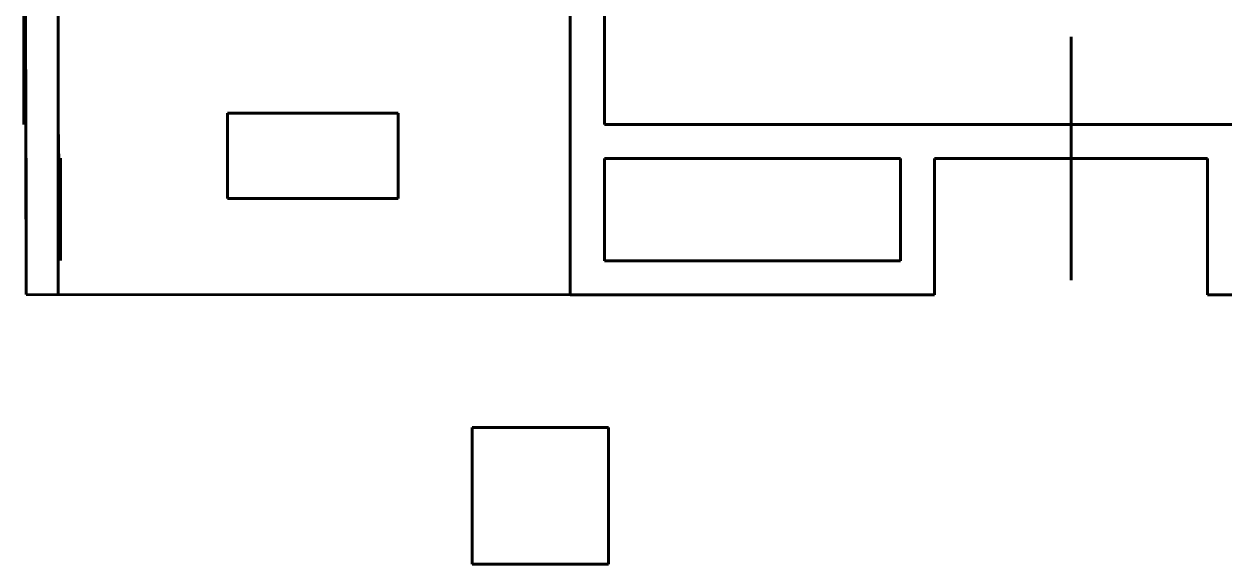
# Model space of a CAD drawing. Extents: x 0 to 297, y 0 to 292.
# Drawn here: x 97.09 to 114.66, y 89.84 to 97.76 of the extents above; entities that cross this region are included whole.
import ezdxf

# ---------------------------------------------------------------- set-up
doc = ezdxf.new("R2010")
doc.units = 0
doc.header["$MEASUREMENT"] = 0
doc.linetypes.add('K5LT_BASIC', pattern=[0])
doc.layers.add('Системный слой', color=7, linetype='Continuous')

# ---------------------------------------------------------------- blocks, each defined once
blk = doc.blocks.new('*U')
at = {"layer": 'Системный слой', "linetype": 'K5LT_BASIC', "lineweight": 60}
for p, q in [((102.566, 96.451), (100.066, 96.451)), ((100.066, 96.451), (100.066, 95.201)), ((102.566, 95.201), (102.566, 96.451)), ((100.066, 95.201), (102.566, 95.201)), ((105.65, 91.841), (103.65, 91.841)), ((103.65, 91.841), (103.65, 89.841)), ((105.65, 89.841), (105.65, 91.841)), ((103.65, 89.841), (105.65, 89.841))]:
    blk.add_line(p, q, dxfattribs=at)

msp = doc.modelspace()

# ---------------------------------------------------------------- linework, layer by layer
at = {"layer": 'Системный слой', "linetype": 'K5LT_BASIC', "lineweight": 60}
for p, q in [((97.121, 93.79), (97.087, 107.786)), ((97.588, 107.786), (97.588, 96.286)), ((97.588, 107.786), (97.588, 93.786)), ((105.087, 107.786), (105.087, 96.286)), ((105.588, 107.786), (105.588, 96.286)), ((97.087, 102.345), (97.087, 96.286)), ((105.087, 101.845), (105.087, 96.286)), ((112.424, 97.571), (112.424, 94)), ((97.588, 96.286), (97.621, 94.29)), ((105.087, 96.286), (105.087, 93.786)), ((121.087, 96.286), (105.588, 96.286)), ((97.121, 95.79), (97.121, 93.79)), ((97.621, 94.29), (97.621, 95.79)), ((109.924, 95.786), (105.588, 95.786)), ((105.588, 94.286), (105.588, 95.786)), ((109.924, 94.286), (109.924, 95.786)), ((114.424, 95.786), (110.424, 95.786)), ((110.424, 93.786), (110.424, 95.786)), ((114.424, 95.786), (114.424, 93.786)), ((109.924, 94.286), (105.588, 94.286)), ((105.087, 93.786), (97.121, 93.79)), ((105.424, 93.786), (105.087, 93.786)), ((110.424, 93.786), (105.424, 93.786)), ((123.918, 93.786), (114.424, 93.786))]:
    msp.add_line(p, q, dxfattribs=at)

# ---------------------------------------------------------------- block references
at = {"layer": 'Системный слой'}
msp.add_blockref('*U', (0, 0), dxfattribs=at)
msp.add_blockref('*U', (0, 0), dxfattribs=at)
msp.add_blockref('*U', (0, 0), dxfattribs=at)
msp.add_blockref('*U', (0, 0), dxfattribs=at)
msp.add_blockref('*U', (0, 0), dxfattribs=at)
msp.add_blockref('*U', (0, 0), dxfattribs=at)
msp.add_blockref('*U', (0, 0), dxfattribs=at)
msp.add_blockref('*U', (0, 0), dxfattribs=at)
msp.add_blockref('*U', (0, 0), dxfattribs=at)
msp.add_blockref('*U', (0, 0), dxfattribs=at)
msp.add_blockref('*U', (0, 0), dxfattribs=at)
msp.add_blockref('*U', (0, 0), dxfattribs=at)
msp.add_blockref('*U', (0, 0), dxfattribs=at)
msp.add_blockref('*U', (0, 0), dxfattribs=at)
msp.add_blockref('*U', (0, 0), dxfattribs=at)
msp.add_blockref('*U', (0, 0), dxfattribs=at)
msp.add_blockref('*U', (0, 0), dxfattribs=at)
msp.add_blockref('*U', (0, 0), dxfattribs=at)
msp.add_blockref('*U', (0, 0), dxfattribs=at)
msp.add_blockref('*U', (0, 0), dxfattribs=at)
msp.add_blockref('*U', (0, 0), dxfattribs=at)
msp.add_blockref('*U', (0, 0), dxfattribs=at)
msp.add_blockref('*U', (0, 0), dxfattribs=at)
msp.add_blockref('*U', (0, 0), dxfattribs=at)
msp.add_blockref('*U', (0, 0), dxfattribs=at)
msp.add_blockref('*U', (0, 0), dxfattribs=at)
msp.add_blockref('*U', (0, 0), dxfattribs=at)
msp.add_blockref('*U', (0, 0), dxfattribs=at)
msp.add_blockref('*U', (0, 0), dxfattribs=at)
msp.add_blockref('*U', (0, 0), dxfattribs=at)
msp.add_blockref('*U', (0, 0), dxfattribs=at)
msp.add_blockref('*U', (0, 0), dxfattribs=at)
msp.add_blockref('*U', (0, 0), dxfattribs=at)
msp.add_blockref('*U', (0, 0), dxfattribs=at)
msp.add_blockref('*U', (0, 0), dxfattribs=at)
msp.add_blockref('*U', (0, 0), dxfattribs=at)
msp.add_blockref('*U', (0, 0), dxfattribs=at)
msp.add_blockref('*U', (0, 0), dxfattribs=at)
msp.add_blockref('*U', (0, 0), dxfattribs=at)
msp.add_blockref('*U', (0, 0), dxfattribs=at)
msp.add_blockref('*U', (0, 0), dxfattribs=at)
msp.add_blockref('*U', (0, 0), dxfattribs=at)
msp.add_blockref('*U', (0, 0), dxfattribs=at)
msp.add_blockref('*U', (0, 0), dxfattribs=at)
msp.add_blockref('*U', (0, 0), dxfattribs=at)
msp.add_blockref('*U', (0, 0), dxfattribs=at)
msp.add_blockref('*U', (0, 0), dxfattribs=at)
msp.add_blockref('*U', (0, 0), dxfattribs=at)
msp.add_blockref('*U', (0, 0), dxfattribs=at)
msp.add_blockref('*U', (0, 0), dxfattribs=at)
msp.add_blockref('*U', (0, 0), dxfattribs=at)
msp.add_blockref('*U', (0, 0), dxfattribs=at)
msp.add_blockref('*U', (0, 0), dxfattribs=at)
msp.add_blockref('*U', (0, 0), dxfattribs=at)
msp.add_blockref('*U', (0, 0), dxfattribs=at)
msp.add_blockref('*U', (0, 0), dxfattribs=at)
msp.add_blockref('*U', (0, 0), dxfattribs=at)
msp.add_blockref('*U', (0, 0), dxfattribs=at)
msp.add_blockref('*U', (0, 0), dxfattribs=at)
msp.add_blockref('*U', (0, 0), dxfattribs=at)
msp.add_blockref('*U', (0, 0), dxfattribs=at)
msp.add_blockref('*U', (0, 0), dxfattribs=at)
msp.add_blockref('*U', (0, 0), dxfattribs=at)
msp.add_blockref('*U', (0, 0), dxfattribs=at)
msp.add_blockref('*U', (0, 0), dxfattribs=at)
msp.add_blockref('*U', (0, 0), dxfattribs=at)
msp.add_blockref('*U', (0, 0), dxfattribs=at)
msp.add_blockref('*U', (0, 0), dxfattribs=at)
msp.add_blockref('*U', (0, 0), dxfattribs=at)
msp.add_blockref('*U', (0, 0), dxfattribs=at)
msp.add_blockref('*U', (0, 0), dxfattribs=at)
msp.add_blockref('*U', (0, 0), dxfattribs=at)
msp.add_blockref('*U', (0, 0), dxfattribs=at)
msp.add_blockref('*U', (0, 0), dxfattribs=at)
msp.add_blockref('*U', (0, 0), dxfattribs=at)
msp.add_blockref('*U', (0, 0), dxfattribs=at)
msp.add_blockref('*U', (0, 0), dxfattribs=at)
msp.add_blockref('*U', (0, 0), dxfattribs=at)
msp.add_blockref('*U', (0, 0), dxfattribs=at)
msp.add_blockref('*U', (0, 0), dxfattribs=at)
msp.add_blockref('*U', (0, 0), dxfattribs=at)
msp.add_blockref('*U', (0, 0), dxfattribs=at)
msp.add_blockref('*U', (0, 0), dxfattribs=at)
msp.add_blockref('*U', (0, 0), dxfattribs=at)
msp.add_blockref('*U', (0, 0), dxfattribs=at)
msp.add_blockref('*U', (0, 0), dxfattribs=at)
msp.add_blockref('*U', (0, 0), dxfattribs=at)
msp.add_blockref('*U', (0, 0), dxfattribs=at)
msp.add_blockref('*U', (0, 0), dxfattribs=at)
msp.add_blockref('*U', (0, 0), dxfattribs=at)
msp.add_blockref('*U', (0, 0), dxfattribs=at)
msp.add_blockref('*U', (0, 0), dxfattribs=at)
msp.add_blockref('*U', (0, 0), dxfattribs=at)
msp.add_blockref('*U', (0, 0), dxfattribs=at)
msp.add_blockref('*U', (0, 0), dxfattribs=at)
msp.add_blockref('*U', (0, 0), dxfattribs=at)
msp.add_blockref('*U', (0, 0), dxfattribs=at)
msp.add_blockref('*U', (0, 0), dxfattribs=at)
msp.add_blockref('*U', (0, 0), dxfattribs=at)
msp.add_blockref('*U', (0, 0), dxfattribs=at)
msp.add_blockref('*U', (0, 0), dxfattribs=at)
msp.add_blockref('*U', (0, 0), dxfattribs=at)
msp.add_blockref('*U', (0, 0), dxfattribs=at)
msp.add_blockref('*U', (0, 0), dxfattribs=at)
msp.add_blockref('*U', (0, 0), dxfattribs=at)
msp.add_blockref('*U', (0, 0), dxfattribs=at)
msp.add_blockref('*U', (0, 0), dxfattribs=at)
msp.add_blockref('*U', (0, 0), dxfattribs=at)
msp.add_blockref('*U', (0, 0), dxfattribs=at)
msp.add_blockref('*U', (0, 0), dxfattribs=at)
msp.add_blockref('*U', (0, 0), dxfattribs=at)
msp.add_blockref('*U', (0, 0), dxfattribs=at)
msp.add_blockref('*U', (0, 0), dxfattribs=at)
msp.add_blockref('*U', (0, 0), dxfattribs=at)
msp.add_blockref('*U', (0, 0), dxfattribs=at)
msp.add_blockref('*U', (0, 0), dxfattribs=at)
msp.add_blockref('*U', (0, 0), dxfattribs=at)
msp.add_blockref('*U', (0, 0), dxfattribs=at)
msp.add_blockref('*U', (0, 0), dxfattribs=at)
msp.add_blockref('*U', (0, 0), dxfattribs=at)
msp.add_blockref('*U', (0, 0), dxfattribs=at)
msp.add_blockref('*U', (0, 0), dxfattribs=at)
msp.add_blockref('*U', (0, 0), dxfattribs=at)
msp.add_blockref('*U', (0, 0), dxfattribs=at)
msp.add_blockref('*U', (0, 0), dxfattribs=at)
msp.add_blockref('*U', (0, 0), dxfattribs=at)
msp.add_blockref('*U', (0, 0), dxfattribs=at)
msp.add_blockref('*U', (0, 0), dxfattribs=at)
msp.add_blockref('*U', (0, 0), dxfattribs=at)
msp.add_blockref('*U', (0, 0), dxfattribs=at)
msp.add_blockref('*U', (0, 0), dxfattribs=at)
msp.add_blockref('*U', (0, 0), dxfattribs=at)
msp.add_blockref('*U', (0, 0), dxfattribs=at)
msp.add_blockref('*U', (0, 0), dxfattribs=at)
msp.add_blockref('*U', (0, 0), dxfattribs=at)
msp.add_blockref('*U', (0, 0), dxfattribs=at)
msp.add_blockref('*U', (0, 0), dxfattribs=at)
msp.add_blockref('*U', (0, 0), dxfattribs=at)
msp.add_blockref('*U', (0, 0), dxfattribs=at)
msp.add_blockref('*U', (0, 0), dxfattribs=at)
msp.add_blockref('*U', (0, 0), dxfattribs=at)
msp.add_blockref('*U', (0, 0), dxfattribs=at)
msp.add_blockref('*U', (0, 0), dxfattribs=at)
msp.add_blockref('*U', (0, 0), dxfattribs=at)
msp.add_blockref('*U', (0, 0), dxfattribs=at)
msp.add_blockref('*U', (0, 0), dxfattribs=at)
msp.add_blockref('*U', (0, 0), dxfattribs=at)
msp.add_blockref('*U', (0, 0), dxfattribs=at)
msp.add_blockref('*U', (0, 0), dxfattribs=at)
msp.add_blockref('*U', (0, 0), dxfattribs=at)
msp.add_blockref('*U', (0, 0), dxfattribs=at)
msp.add_blockref('*U', (0, 0), dxfattribs=at)
msp.add_blockref('*U', (0, 0), dxfattribs=at)
msp.add_blockref('*U', (0, 0), dxfattribs=at)
msp.add_blockref('*U', (0, 0), dxfattribs=at)
msp.add_blockref('*U', (0, 0), dxfattribs=at)
msp.add_blockref('*U', (0, 0), dxfattribs=at)
msp.add_blockref('*U', (0, 0), dxfattribs=at)
msp.add_blockref('*U', (0, 0), dxfattribs=at)
msp.add_blockref('*U', (0, 0), dxfattribs=at)
msp.add_blockref('*U', (0, 0), dxfattribs=at)
msp.add_blockref('*U', (0, 0), dxfattribs=at)
msp.add_blockref('*U', (0, 0), dxfattribs=at)
msp.add_blockref('*U', (0, 0), dxfattribs=at)
msp.add_blockref('*U', (0, 0), dxfattribs=at)
msp.add_blockref('*U', (0, 0), dxfattribs=at)
msp.add_blockref('*U', (0, 0), dxfattribs=at)
msp.add_blockref('*U', (0, 0), dxfattribs=at)
msp.add_blockref('*U', (0, 0), dxfattribs=at)
msp.add_blockref('*U', (0, 0), dxfattribs=at)
msp.add_blockref('*U', (0, 0), dxfattribs=at)
msp.add_blockref('*U', (0, 0), dxfattribs=at)
msp.add_blockref('*U', (0, 0), dxfattribs=at)
msp.add_blockref('*U', (0, 0), dxfattribs=at)
msp.add_blockref('*U', (0, 0), dxfattribs=at)
msp.add_blockref('*U', (0, 0), dxfattribs=at)
msp.add_blockref('*U', (0, 0), dxfattribs=at)
msp.add_blockref('*U', (0, 0), dxfattribs=at)
msp.add_blockref('*U', (0, 0), dxfattribs=at)
msp.add_blockref('*U', (0, 0), dxfattribs=at)
msp.add_blockref('*U', (0, 0), dxfattribs=at)
msp.add_blockref('*U', (0, 0), dxfattribs=at)
msp.add_blockref('*U', (0, 0), dxfattribs=at)
msp.add_blockref('*U', (0, 0), dxfattribs=at)
msp.add_blockref('*U', (0, 0), dxfattribs=at)
msp.add_blockref('*U', (0, 0), dxfattribs=at)
msp.add_blockref('*U', (0, 0), dxfattribs=at)
msp.add_blockref('*U', (0, 0), dxfattribs=at)
msp.add_blockref('*U', (0, 0), dxfattribs=at)
msp.add_blockref('*U', (0, 0), dxfattribs=at)
msp.add_blockref('*U', (0, 0), dxfattribs=at)
msp.add_blockref('*U', (0, 0), dxfattribs=at)
msp.add_blockref('*U', (0, 0), dxfattribs=at)
msp.add_blockref('*U', (0, 0), dxfattribs=at)
msp.add_blockref('*U', (0, 0), dxfattribs=at)
msp.add_blockref('*U', (0, 0), dxfattribs=at)
msp.add_blockref('*U', (0, 0), dxfattribs=at)
msp.add_blockref('*U', (0, 0), dxfattribs=at)
msp.add_blockref('*U', (0, 0), dxfattribs=at)
msp.add_blockref('*U', (0, 0), dxfattribs=at)
msp.add_blockref('*U', (0, 0), dxfattribs=at)
msp.add_blockref('*U', (0, 0), dxfattribs=at)
msp.add_blockref('*U', (0, 0), dxfattribs=at)
msp.add_blockref('*U', (0, 0), dxfattribs=at)
msp.add_blockref('*U', (0, 0), dxfattribs=at)
msp.add_blockref('*U', (0, 0), dxfattribs=at)
msp.add_blockref('*U', (0, 0), dxfattribs=at)
msp.add_blockref('*U', (0, 0), dxfattribs=at)
msp.add_blockref('*U', (0, 0), dxfattribs=at)
msp.add_blockref('*U', (0, 0), dxfattribs=at)
msp.add_blockref('*U', (0, 0), dxfattribs=at)
msp.add_blockref('*U', (0, 0), dxfattribs=at)
msp.add_blockref('*U', (0, 0), dxfattribs=at)
msp.add_blockref('*U', (0, 0), dxfattribs=at)
msp.add_blockref('*U', (0, 0), dxfattribs=at)
msp.add_blockref('*U', (0, 0), dxfattribs=at)
msp.add_blockref('*U', (0, 0), dxfattribs=at)
msp.add_blockref('*U', (0, 0), dxfattribs=at)
msp.add_blockref('*U', (0, 0), dxfattribs=at)
msp.add_blockref('*U', (0, 0), dxfattribs=at)
msp.add_blockref('*U', (0, 0), dxfattribs=at)
msp.add_blockref('*U', (0, 0), dxfattribs=at)
msp.add_blockref('*U', (0, 0), dxfattribs=at)
msp.add_blockref('*U', (0, 0), dxfattribs=at)
msp.add_blockref('*U', (0, 0), dxfattribs=at)
msp.add_blockref('*U', (0, 0), dxfattribs=at)
msp.add_blockref('*U', (0, 0), dxfattribs=at)
msp.add_blockref('*U', (0, 0), dxfattribs=at)
msp.add_blockref('*U', (0, 0), dxfattribs=at)
msp.add_blockref('*U', (0, 0), dxfattribs=at)
msp.add_blockref('*U', (0, 0), dxfattribs=at)
msp.add_blockref('*U', (0, 0), dxfattribs=at)
msp.add_blockref('*U', (0, 0), dxfattribs=at)
msp.add_blockref('*U', (0, 0), dxfattribs=at)
msp.add_blockref('*U', (0, 0), dxfattribs=at)
msp.add_blockref('*U', (0, 0), dxfattribs=at)
msp.add_blockref('*U', (0, 0), dxfattribs=at)
msp.add_blockref('*U', (0, 0), dxfattribs=at)
msp.add_blockref('*U', (0, 0), dxfattribs=at)
msp.add_blockref('*U', (0, 0), dxfattribs=at)
msp.add_blockref('*U', (0, 0), dxfattribs=at)
msp.add_blockref('*U', (0, 0), dxfattribs=at)
msp.add_blockref('*U', (0, 0), dxfattribs=at)
msp.add_blockref('*U', (0, 0), dxfattribs=at)
msp.add_blockref('*U', (0, 0), dxfattribs=at)
msp.add_blockref('*U', (0, 0), dxfattribs=at)
msp.add_blockref('*U', (0, 0), dxfattribs=at)
msp.add_blockref('*U', (0, 0), dxfattribs=at)
msp.add_blockref('*U', (0, 0), dxfattribs=at)
msp.add_blockref('*U', (0, 0), dxfattribs=at)
msp.add_blockref('*U', (0, 0), dxfattribs=at)
msp.add_blockref('*U', (0, 0), dxfattribs=at)
msp.add_blockref('*U', (0, 0), dxfattribs=at)
msp.add_blockref('*U', (0, 0), dxfattribs=at)
msp.add_blockref('*U', (0, 0), dxfattribs=at)
msp.add_blockref('*U', (0, 0), dxfattribs=at)
msp.add_blockref('*U', (0, 0), dxfattribs=at)
msp.add_blockref('*U', (0, 0), dxfattribs=at)
msp.add_blockref('*U', (0, 0), dxfattribs=at)
msp.add_blockref('*U', (0, 0), dxfattribs=at)
msp.add_blockref('*U', (0, 0), dxfattribs=at)
msp.add_blockref('*U', (0, 0), dxfattribs=at)
msp.add_blockref('*U', (0, 0), dxfattribs=at)
msp.add_blockref('*U', (0, 0), dxfattribs=at)
msp.add_blockref('*U', (0, 0), dxfattribs=at)
msp.add_blockref('*U', (0, 0), dxfattribs=at)
msp.add_blockref('*U', (0, 0), dxfattribs=at)
msp.add_blockref('*U', (0, 0), dxfattribs=at)
msp.add_blockref('*U', (0, 0), dxfattribs=at)
msp.add_blockref('*U', (0, 0), dxfattribs=at)
msp.add_blockref('*U', (0, 0), dxfattribs=at)
msp.add_blockref('*U', (0, 0), dxfattribs=at)
msp.add_blockref('*U', (0, 0), dxfattribs=at)
msp.add_blockref('*U', (0, 0), dxfattribs=at)
msp.add_blockref('*U', (0, 0), dxfattribs=at)
msp.add_blockref('*U', (0, 0), dxfattribs=at)
msp.add_blockref('*U', (0, 0), dxfattribs=at)
msp.add_blockref('*U', (0, 0), dxfattribs=at)
msp.add_blockref('*U', (0, 0), dxfattribs=at)
msp.add_blockref('*U', (0, 0), dxfattribs=at)
msp.add_blockref('*U', (0, 0), dxfattribs=at)
msp.add_blockref('*U', (0, 0), dxfattribs=at)
msp.add_blockref('*U', (0, 0), dxfattribs=at)
msp.add_blockref('*U', (0, 0), dxfattribs=at)
msp.add_blockref('*U', (0, 0), dxfattribs=at)
msp.add_blockref('*U', (0, 0), dxfattribs=at)
msp.add_blockref('*U', (0, 0), dxfattribs=at)
msp.add_blockref('*U', (0, 0), dxfattribs=at)
msp.add_blockref('*U', (0, 0), dxfattribs=at)
msp.add_blockref('*U', (0, 0), dxfattribs=at)
msp.add_blockref('*U', (0, 0), dxfattribs=at)
msp.add_blockref('*U', (0, 0), dxfattribs=at)
msp.add_blockref('*U', (0, 0), dxfattribs=at)
msp.add_blockref('*U', (0, 0), dxfattribs=at)
msp.add_blockref('*U', (0, 0), dxfattribs=at)
msp.add_blockref('*U', (0, 0), dxfattribs=at)
msp.add_blockref('*U', (0, 0), dxfattribs=at)
msp.add_blockref('*U', (0, 0), dxfattribs=at)
msp.add_blockref('*U', (0, 0), dxfattribs=at)
msp.add_blockref('*U', (0, 0), dxfattribs=at)
msp.add_blockref('*U', (0, 0), dxfattribs=at)
msp.add_blockref('*U', (0, 0), dxfattribs=at)
msp.add_blockref('*U', (0, 0), dxfattribs=at)
msp.add_blockref('*U', (0, 0), dxfattribs=at)
msp.add_blockref('*U', (0, 0), dxfattribs=at)
msp.add_blockref('*U', (0, 0), dxfattribs=at)
msp.add_blockref('*U', (0, 0), dxfattribs=at)
msp.add_blockref('*U', (0, 0), dxfattribs=at)
msp.add_blockref('*U', (0, 0), dxfattribs=at)
msp.add_blockref('*U', (0, 0), dxfattribs=at)
msp.add_blockref('*U', (0, 0), dxfattribs=at)
msp.add_blockref('*U', (0, 0), dxfattribs=at)
msp.add_blockref('*U', (0, 0), dxfattribs=at)
msp.add_blockref('*U', (0, 0), dxfattribs=at)
msp.add_blockref('*U', (0, 0), dxfattribs=at)
msp.add_blockref('*U', (0, 0), dxfattribs=at)
msp.add_blockref('*U', (0, 0), dxfattribs=at)
msp.add_blockref('*U', (0, 0), dxfattribs=at)
msp.add_blockref('*U', (0, 0), dxfattribs=at)
msp.add_blockref('*U', (0, 0), dxfattribs=at)
msp.add_blockref('*U', (0, 0), dxfattribs=at)
msp.add_blockref('*U', (0, 0), dxfattribs=at)
msp.add_blockref('*U', (0, 0), dxfattribs=at)
msp.add_blockref('*U', (0, 0), dxfattribs=at)
msp.add_blockref('*U', (0, 0), dxfattribs=at)
msp.add_blockref('*U', (0, 0), dxfattribs=at)
msp.add_blockref('*U', (0, 0), dxfattribs=at)
msp.add_blockref('*U', (0, 0), dxfattribs=at)
msp.add_blockref('*U', (0, 0), dxfattribs=at)
msp.add_blockref('*U', (0, 0), dxfattribs=at)
msp.add_blockref('*U', (0, 0), dxfattribs=at)
msp.add_blockref('*U', (0, 0), dxfattribs=at)
msp.add_blockref('*U', (0, 0), dxfattribs=at)
msp.add_blockref('*U', (0, 0), dxfattribs=at)
msp.add_blockref('*U', (0, 0), dxfattribs=at)
msp.add_blockref('*U', (0, 0), dxfattribs=at)
msp.add_blockref('*U', (0, 0), dxfattribs=at)
msp.add_blockref('*U', (0, 0), dxfattribs=at)
msp.add_blockref('*U', (0, 0), dxfattribs=at)
msp.add_blockref('*U', (0, 0), dxfattribs=at)
msp.add_blockref('*U', (0, 0), dxfattribs=at)
msp.add_blockref('*U', (0, 0), dxfattribs=at)
msp.add_blockref('*U', (0, 0), dxfattribs=at)
msp.add_blockref('*U', (0, 0), dxfattribs=at)
msp.add_blockref('*U', (0, 0), dxfattribs=at)
msp.add_blockref('*U', (0, 0), dxfattribs=at)
msp.add_blockref('*U', (0, 0), dxfattribs=at)
msp.add_blockref('*U', (0, 0), dxfattribs=at)
msp.add_blockref('*U', (0, 0), dxfattribs=at)
msp.add_blockref('*U', (0, 0), dxfattribs=at)
msp.add_blockref('*U', (0, 0), dxfattribs=at)
msp.add_blockref('*U', (0, 0), dxfattribs=at)
msp.add_blockref('*U', (0, 0), dxfattribs=at)
msp.add_blockref('*U', (0, 0), dxfattribs=at)
msp.add_blockref('*U', (0, 0), dxfattribs=at)
msp.add_blockref('*U', (0, 0), dxfattribs=at)
msp.add_blockref('*U', (0, 0), dxfattribs=at)
msp.add_blockref('*U', (0, 0), dxfattribs=at)
msp.add_blockref('*U', (0, 0), dxfattribs=at)
msp.add_blockref('*U', (0, 0), dxfattribs=at)
msp.add_blockref('*U', (0, 0), dxfattribs=at)
msp.add_blockref('*U', (0, 0), dxfattribs=at)
msp.add_blockref('*U', (0, 0), dxfattribs=at)
msp.add_blockref('*U', (0, 0), dxfattribs=at)
msp.add_blockref('*U', (0, 0), dxfattribs=at)
msp.add_blockref('*U', (0, 0), dxfattribs=at)
msp.add_blockref('*U', (0, 0), dxfattribs=at)
msp.add_blockref('*U', (0, 0), dxfattribs=at)
msp.add_blockref('*U', (0, 0), dxfattribs=at)
msp.add_blockref('*U', (0, 0), dxfattribs=at)
msp.add_blockref('*U', (0, 0), dxfattribs=at)
msp.add_blockref('*U', (0, 0), dxfattribs=at)
msp.add_blockref('*U', (0, 0), dxfattribs=at)
msp.add_blockref('*U', (0, 0), dxfattribs=at)
msp.add_blockref('*U', (0, 0), dxfattribs=at)
msp.add_blockref('*U', (0, 0), dxfattribs=at)
msp.add_blockref('*U', (0, 0), dxfattribs=at)
msp.add_blockref('*U', (0, 0), dxfattribs=at)
msp.add_blockref('*U', (0, 0), dxfattribs=at)
msp.add_blockref('*U', (0, 0), dxfattribs=at)
msp.add_blockref('*U', (0, 0), dxfattribs=at)
msp.add_blockref('*U', (0, 0), dxfattribs=at)
msp.add_blockref('*U', (0, 0), dxfattribs=at)
msp.add_blockref('*U', (0, 0), dxfattribs=at)
msp.add_blockref('*U', (0, 0), dxfattribs=at)
msp.add_blockref('*U', (0, 0), dxfattribs=at)
msp.add_blockref('*U', (0, 0), dxfattribs=at)
msp.add_blockref('*U', (0, 0), dxfattribs=at)
msp.add_blockref('*U', (0, 0), dxfattribs=at)
msp.add_blockref('*U', (0, 0), dxfattribs=at)
msp.add_blockref('*U', (0, 0), dxfattribs=at)
msp.add_blockref('*U', (0, 0), dxfattribs=at)
msp.add_blockref('*U', (0, 0), dxfattribs=at)
msp.add_blockref('*U', (0, 0), dxfattribs=at)
msp.add_blockref('*U', (0, 0), dxfattribs=at)
msp.add_blockref('*U', (0, 0), dxfattribs=at)
msp.add_blockref('*U', (0, 0), dxfattribs=at)
msp.add_blockref('*U', (0, 0), dxfattribs=at)
msp.add_blockref('*U', (0, 0), dxfattribs=at)
msp.add_blockref('*U', (0, 0), dxfattribs=at)
msp.add_blockref('*U', (0, 0), dxfattribs=at)
msp.add_blockref('*U', (0, 0), dxfattribs=at)
msp.add_blockref('*U', (0, 0), dxfattribs=at)
msp.add_blockref('*U', (0, 0), dxfattribs=at)
msp.add_blockref('*U', (0, 0), dxfattribs=at)
msp.add_blockref('*U', (0, 0), dxfattribs=at)
msp.add_blockref('*U', (0, 0), dxfattribs=at)
msp.add_blockref('*U', (0, 0), dxfattribs=at)
msp.add_blockref('*U', (0, 0), dxfattribs=at)
msp.add_blockref('*U', (0, 0), dxfattribs=at)
msp.add_blockref('*U', (0, 0), dxfattribs=at)
msp.add_blockref('*U', (0, 0), dxfattribs=at)
msp.add_blockref('*U', (0, 0), dxfattribs=at)
msp.add_blockref('*U', (0, 0), dxfattribs=at)
msp.add_blockref('*U', (0, 0), dxfattribs=at)
msp.add_blockref('*U', (0, 0), dxfattribs=at)
msp.add_blockref('*U', (0, 0), dxfattribs=at)
msp.add_blockref('*U', (0, 0), dxfattribs=at)
msp.add_blockref('*U', (0, 0), dxfattribs=at)
msp.add_blockref('*U', (0, 0), dxfattribs=at)
msp.add_blockref('*U', (0, 0), dxfattribs=at)

doc.saveas('drawing.dxf')
